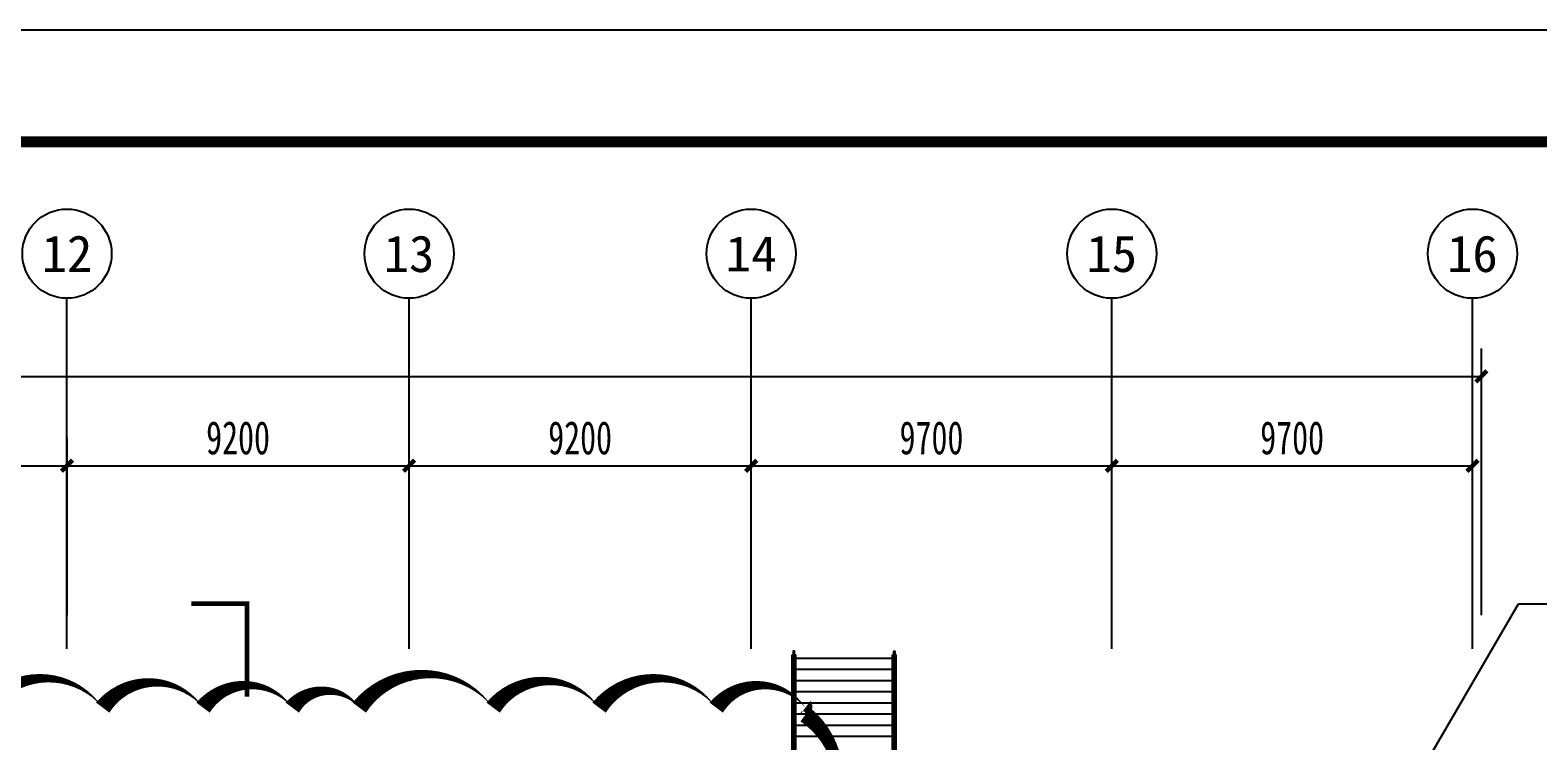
# Model space of a CAD drawing. Header units: millimetres. Extents: x -633009578 to 5705885, y -633235091 to 2571734.
# Drawn here: x 2872829 to 2913379, y 2198362 to 2217460 of the extents above; entities that cross this region are included whole.
import ezdxf
from ezdxf.enums import TextEntityAlignment as Align

# ---------------------------------------------------------------- set-up
doc = ezdxf.new("R2010")
doc.units = ezdxf.units.MM
doc.header["$LTSCALE"] = 1000
doc.header["$MEASUREMENT"] = 0
doc.layers.get('0').update_dxf_attribs({"color": 9})
for name, color, linetype in [('3T_WOOD', 21, 'Continuous'), ('A-DI-I(索引)', 21, 'Continuous'), ('A-LM-RAIL(栏杆)', 167, 'Continuous'), ('A-STAR(楼梯)', 51, 'Continuous'), ('AXIS_TEXT', 7, 'Continuous'), ('C-AXIS(轴号)', 3, 'Continuous'), ('DIM_MODI', 6, 'Continuous'), ('DIM_SYMB', 3, 'Continuous'), ('设备-箱柜', 3, 'Continuous'), ('院图签、封面151013$0$PUB_TITLE', 153, 'Continuous'), ('院图签、封面151013$0$图签文字', 4, 'Continuous')]:
    doc.layers.add(name, color=color, linetype=linetype)
doc.styles.add('_TCH_AXIS', font='simhei.ttf', dxfattribs={"bigfont": 'GBCBIG'})
doc.styles.add('_TCH_DIM_T3', font='simhei.ttf', dxfattribs={"width": 0.707, "bigfont": 'GBCBIG'})
doc.styles.add('COMPLEX', font='simhei.ttf')
doc.styles.add('院图签、封面151013$0$-宋体', font='simhei.ttf', dxfattribs={"width": 0.8})
doc.dimstyles.new('_TCH_ARCH&&300', dxfattribs={"dimtxt": 892.5, "dimasz": 300, "dimexe": 750, "dimexo": 900, "dimgap": 300, "dimtad": 1, "dimdec": 0, "dimzin": 0, "dimdsep": 46, "dimtxsty": '_TCH_DIM_T3', "dimblk": 'ARCHTICK', "dimcen": 0.09, "dimclrt": 7, "dimazin": 2, "dimtfac": 1, "dimtdec": 0, "dimtix": 1, "dimtmove": 2, "dimatfit": 3, "dimfxl": 1, "dimtolj": 1, "dimtzin": 0, "dimarcsym": 0})

# ---------------------------------------------------------------- blocks, each defined once
blk = doc.blocks.new('建筑图框_A1')
at = {"layer": '院图签、封面151013$0$PUB_TITLE'}
blk.add_lwpolyline([(0, 0), (84100, 0), (84100, 59400), (0, 59400)], close=True, dxfattribs=at)
at = {"layer": '院图签、封面151013$0$PUB_TITLE', "const_width": 100}
blk.add_lwpolyline([(2500, 1000), (83100, 1000), (83100, 58400), (2500, 58400)], close=True, dxfattribs=at)
at = {"layer": '院图签、封面151013$0$图签文字', "color": 6, "style": '院图签、封面151013$0$-宋体'}
for tag, height, width, p in [('工程主持人', 400, 0.8, (79991, 29506)), ('审定', 400, 0.8, (79991, 28706)), ('审核', 400, 0.8, (79991, 27906)), ('专业负责人', 400, 0.8, (79991, 27106)), ('校对', 400, 0.8, (79991, 26306)), ('设计', 400, 0.8, (79991, 25506)), ('方案设计人', 400, 0.8, (79991, 24707)), ('工程编号', 300, 0.7, (81000, 8700)), ('版次', 300, 0.7, (78738, 3006)), ('日期', 300, 0.7, (82038, 3000)), ('图号', 200, 0.7, (82538, 2400)), ('比例', 300, 0.7, (78738, 2200)), ('图号_X施', 300, 0.7, (81538, 2200)), ('图号_总数', 200, 0.7, (82538, 2000))]:
    blk.add_attdef(tag, text='', height=height, dxfattribs=dict(at, width=width)).set_placement(p, align=Align.MIDDLE_CENTER)
at = {"layer": '院图签、封面151013$0$图签文字', "color": 6, "style": '院图签、封面151013$0$-宋体', "width": 0.7}
for tag, p in [('建设单位_001', (80936, 7446)), ('工程名称_001', (80934, 6045)), ('图名_001', (79743, 4060))]:
    blk.add_attdef(tag, p, '', height=300, dxfattribs=at)
blk = doc.blocks.new('_ArchTick')
at = {"color": 0, "linetype": 'ByBlock', "const_width": 0.4}
blk.add_lwpolyline([(-0.5, -0.5), (0.5, 0.5)], dxfattribs=at)
blk = doc.blocks.new('*D559')
at = {"layer": 'C-AXIS(轴号)', "color": 0, "lineweight": -2, "transparency": 16777216}
for p, q in [((1121701, 1523757), (1121701, 1530927)), ((1255981, 1523757), (1255981, 1530927)), ((1121701, 1530177), (1255981, 1530177))]:
    blk.add_line(p, q, dxfattribs=at)
at = {"layer": 'Defpoints', "color": 0, "transparency": 16777216}
for p in [(1255981, 1530177), (1121701, 1522857), (1255981, 1522857)]:
    blk.add_point(p, dxfattribs=at)
at = {"layer": 'C-AXIS(轴号)', "color": 0, "linetype": 'ByBlock', "lineweight": -2, "transparency": 16777216, "xscale": 300, "yscale": 300, "zscale": 300, "rotation": 180}
blk.add_blockref('_ArchTick', (1121701, 1530177), dxfattribs=at)
at = {"layer": 'C-AXIS(轴号)', "color": 0, "linetype": 'ByBlock', "lineweight": -2, "transparency": 16777216, "xscale": 300, "yscale": 300, "zscale": 300}
blk.add_blockref('_ArchTick', (1255981, 1530177), dxfattribs=at)
at = {"layer": 'C-AXIS(轴号)', "color": 7, "transparency": 16777216, "insert": (1188841, 1530923), "char_height": 892.5, "attachment_point": 5, "style": '_TCH_DIM_T3'}
blk.add_mtext('\\A1;134280', dxfattribs=at)
blk = doc.blocks.new('*D615')
at = {"layer": 'C-AXIS(轴号)', "color": 0, "lineweight": -2, "transparency": 16777216}
for p, q in [((1208741, 1523757), (1208741, 1528527)), ((1217941, 1523757), (1217941, 1528527)), ((1208741, 1527777), (1217941, 1527777))]:
    blk.add_line(p, q, dxfattribs=at)
at = {"layer": 'Defpoints', "color": 0, "transparency": 16777216}
for p in [(1217941, 1527777), (1208741, 1522857), (1217941, 1522857)]:
    blk.add_point(p, dxfattribs=at)
at = {"layer": 'C-AXIS(轴号)', "color": 0, "linetype": 'ByBlock', "lineweight": -2, "transparency": 16777216, "xscale": 300, "yscale": 300, "zscale": 300, "rotation": 180}
blk.add_blockref('_ArchTick', (1208741, 1527777), dxfattribs=at)
at = {"layer": 'C-AXIS(轴号)', "color": 0, "linetype": 'ByBlock', "lineweight": -2, "transparency": 16777216, "xscale": 300, "yscale": 300, "zscale": 300}
blk.add_blockref('_ArchTick', (1217941, 1527777), dxfattribs=at)
at = {"layer": 'C-AXIS(轴号)', "color": 7, "transparency": 16777216, "insert": (1213341, 1528523), "char_height": 892.5, "attachment_point": 5, "style": '_TCH_DIM_T3'}
blk.add_mtext('\\A1;9200', dxfattribs=at)
blk = doc.blocks.new('*D616')
at = {"layer": 'C-AXIS(轴号)', "color": 0, "lineweight": -2, "transparency": 16777216}
for p, q in [((1217941, 1523757), (1217941, 1528527)), ((1227141, 1523757), (1227141, 1528527)), ((1217941, 1527777), (1227141, 1527777))]:
    blk.add_line(p, q, dxfattribs=at)
at = {"layer": 'Defpoints', "color": 0, "transparency": 16777216}
for p in [(1227141, 1527777), (1217941, 1522857), (1227141, 1522857)]:
    blk.add_point(p, dxfattribs=at)
at = {"layer": 'C-AXIS(轴号)', "color": 0, "linetype": 'ByBlock', "lineweight": -2, "transparency": 16777216, "xscale": 300, "yscale": 300, "zscale": 300, "rotation": 180}
blk.add_blockref('_ArchTick', (1217941, 1527777), dxfattribs=at)
at = {"layer": 'C-AXIS(轴号)', "color": 0, "linetype": 'ByBlock', "lineweight": -2, "transparency": 16777216, "xscale": 300, "yscale": 300, "zscale": 300}
blk.add_blockref('_ArchTick', (1227141, 1527777), dxfattribs=at)
at = {"layer": 'C-AXIS(轴号)', "color": 7, "transparency": 16777216, "insert": (1222541, 1528523), "char_height": 892.5, "attachment_point": 5, "style": '_TCH_DIM_T3'}
blk.add_mtext('\\A1;9200', dxfattribs=at)
blk = doc.blocks.new('*D617')
at = {"layer": 'C-AXIS(轴号)', "color": 0, "lineweight": -2, "transparency": 16777216}
for p, q in [((1227141, 1523757), (1227141, 1528527)), ((1236341, 1523757), (1236341, 1528527)), ((1227141, 1527777), (1236341, 1527777))]:
    blk.add_line(p, q, dxfattribs=at)
at = {"layer": 'Defpoints', "color": 0, "transparency": 16777216}
for p in [(1236341, 1527777), (1227141, 1522857), (1236341, 1522857)]:
    blk.add_point(p, dxfattribs=at)
at = {"layer": 'C-AXIS(轴号)', "color": 0, "linetype": 'ByBlock', "lineweight": -2, "transparency": 16777216, "xscale": 300, "yscale": 300, "zscale": 300, "rotation": 180}
blk.add_blockref('_ArchTick', (1227141, 1527777), dxfattribs=at)
at = {"layer": 'C-AXIS(轴号)', "color": 0, "linetype": 'ByBlock', "lineweight": -2, "transparency": 16777216, "xscale": 300, "yscale": 300, "zscale": 300}
blk.add_blockref('_ArchTick', (1236341, 1527777), dxfattribs=at)
at = {"layer": 'C-AXIS(轴号)', "color": 7, "transparency": 16777216, "insert": (1231741, 1528523), "char_height": 892.5, "attachment_point": 5, "style": '_TCH_DIM_T3'}
blk.add_mtext('\\A1;9200', dxfattribs=at)
blk = doc.blocks.new('*D618')
at = {"layer": 'C-AXIS(轴号)', "color": 0, "lineweight": -2, "transparency": 16777216}
for p, q in [((1236341, 1523757), (1236341, 1528527)), ((1246041, 1523757), (1246041, 1528527)), ((1236341, 1527777), (1246041, 1527777))]:
    blk.add_line(p, q, dxfattribs=at)
at = {"layer": 'Defpoints', "color": 0, "transparency": 16777216}
for p in [(1246041, 1527777), (1236341, 1522857), (1246041, 1522857)]:
    blk.add_point(p, dxfattribs=at)
at = {"layer": 'C-AXIS(轴号)', "color": 0, "linetype": 'ByBlock', "lineweight": -2, "transparency": 16777216, "xscale": 300, "yscale": 300, "zscale": 300, "rotation": 180}
blk.add_blockref('_ArchTick', (1236341, 1527777), dxfattribs=at)
at = {"layer": 'C-AXIS(轴号)', "color": 0, "linetype": 'ByBlock', "lineweight": -2, "transparency": 16777216, "xscale": 300, "yscale": 300, "zscale": 300}
blk.add_blockref('_ArchTick', (1246041, 1527777), dxfattribs=at)
at = {"layer": 'C-AXIS(轴号)', "color": 7, "transparency": 16777216, "insert": (1241191, 1528523), "char_height": 892.5, "attachment_point": 5, "style": '_TCH_DIM_T3'}
blk.add_mtext('\\A1;9700', dxfattribs=at)
blk = doc.blocks.new('*D619')
at = {"layer": 'C-AXIS(轴号)', "color": 0, "lineweight": -2, "transparency": 16777216}
for p, q in [((1246041, 1523757), (1246041, 1528527)), ((1255741, 1523757), (1255741, 1528527)), ((1246041, 1527777), (1255741, 1527777))]:
    blk.add_line(p, q, dxfattribs=at)
at = {"layer": 'Defpoints', "color": 0, "transparency": 16777216}
for p in [(1255741, 1527777), (1246041, 1522857), (1255741, 1522857)]:
    blk.add_point(p, dxfattribs=at)
at = {"layer": 'C-AXIS(轴号)', "color": 0, "linetype": 'ByBlock', "lineweight": -2, "transparency": 16777216, "xscale": 300, "yscale": 300, "zscale": 300, "rotation": 180}
blk.add_blockref('_ArchTick', (1246041, 1527777), dxfattribs=at)
at = {"layer": 'C-AXIS(轴号)', "color": 0, "linetype": 'ByBlock', "lineweight": -2, "transparency": 16777216, "xscale": 300, "yscale": 300, "zscale": 300}
blk.add_blockref('_ArchTick', (1255741, 1527777), dxfattribs=at)
at = {"layer": 'C-AXIS(轴号)', "color": 7, "transparency": 16777216, "insert": (1250891, 1528523), "char_height": 892.5, "attachment_point": 5, "style": '_TCH_DIM_T3'}
blk.add_mtext('\\A1;9700', dxfattribs=at)
blk = doc.blocks.new('_AXISO')
blk.add_circle((0, 0), 0.5)
at = {"layer": 'AXIS_TEXT', "style": 'COMPLEX', "width": 1.041667}
blk.add_attdef('A', text='', height=0.56, dxfattribs=at).set_placement((-0.25, -0.28), (0.25, -0.28), align=Align.FIT)
blk = doc.blocks.new('9-29-1')
at = {"layer": 'A-DI-I(索引)'}
for p, q in [((1254545.7, 1519890.2), (1256982.9, 1524068.9)), ((1256982.9, 1524068.9), (1268065.8, 1524068.9))]:
    blk.add_line(p, q, dxfattribs=at)
at = {"layer": 'A-LM-RAIL(栏杆)'}
for points in [[(1237505.7, 1518097.1), (1237505.7, 1522797.1), (1237475.7, 1522797.1), (1237475.7, 1518097.1)], [(1240175.7, 1518097.1), (1240175.7, 1522797.1), (1240205.7, 1522797.1), (1240205.7, 1518097.1)]]:
    blk.add_lwpolyline(points, dxfattribs=at)
at = {"layer": 'A-STAR(楼梯)'}
for points in [[(1237440.7, 1518097.1), (1237440.7, 1522697.1)], [(1237440.7, 1522697.1), (1237540.7, 1522697.1)], [(1237540.7, 1518097.1), (1237540.7, 1522697.1)], [(1240140.7, 1518097.1), (1240140.7, 1522697.1)], [(1240240.7, 1522697.1), (1240140.7, 1522697.1)], [(1240240.7, 1518097.1), (1240240.7, 1522697.1)], [(1240240.7, 1522597.1), (1237440.7, 1522597.1)], [(1240240.7, 1522297.1), (1237440.7, 1522297.1)], [(1240240.7, 1521997.1), (1237440.7, 1521997.1)], [(1240240.7, 1521697.1), (1237440.7, 1521697.1)], [(1240240.7, 1521397.1), (1237440.7, 1521397.1)], [(1240240.7, 1521097.1), (1237440.7, 1521097.1)], [(1240240.7, 1520797.1), (1237440.7, 1520797.1)], [(1240240.7, 1520497.1), (1237440.7, 1520497.1)]]:
    blk.add_lwpolyline(points, dxfattribs=at)
at = {"layer": 'C-AXIS(轴号)'}
for p, q in [((1217940.6, 1522857.1), (1217940.6, 1532276.6)), ((1227140.6, 1522857.1), (1227140.6, 1532276.6)), ((1236340.6, 1522857.1), (1236340.6, 1532276.6)), ((1246040.6, 1522857.1), (1246040.6, 1532276.6)), ((1255740.6, 1522857.1), (1255740.6, 1532276.6))]:
    blk.add_line(p, q, dxfattribs=at)
at = {"layer": 'DIM_MODI'}
blk.add_lwpolyline([(1237801.4, 1517485.8, 0, 450, 0.5), (1237801.4, 1521085.8, 0, 450, 0.5), (1237801.4, 1521276.4, 0, 450, 0.5), (1235401.4, 1521276.4, 0, 450, 0.5), (1232251.4, 1521276.4, 0, 450, 0.5), (1229401.4, 1521276.4, 0, 450, 0.5), (1225801.4, 1521276.4, 0, 450, 0.5), (1224001.4, 1521276.4, 0, 450, 0.5), (1221601.4, 1521276.4, 0, 450, 0.5), (1218901.4, 1521276.4, 0, 450, 0.5), (1215751.4, 1521276.4, 0, 450, 0.5)], format="xyseb", dxfattribs=at)
at = {"layer": 'DIM_SYMB', "const_width": 125}
blk.add_lwpolyline([(1222785.1, 1521572.8), (1222785.1, 1524072.8), (1221285.1, 1524072.8)], dxfattribs=at)
at = {"layer": 'C-AXIS(轴号)'}
ref = blk.add_blockref('_AXISO', (1217940.6, 1533476.6), dxfattribs=dict(at, xscale=2400, yscale=2400, zscale=2400))
ref.add_attrib('A', '12', dxfattribs={"layer": 'AXIS_TEXT', "height": 985.34, "style": '_TCH_AXIS'}).set_placement((1217260.2, 1532983.9), (1218620.9, 1532983.9), align=Align.FIT)
ref = blk.add_blockref('_AXISO', (1227140.6, 1533476.6), dxfattribs=dict(at, xscale=2400, yscale=2400, zscale=2400))
ref.add_attrib('A', '13', dxfattribs={"layer": 'AXIS_TEXT', "height": 985.34, "style": '_TCH_AXIS'}).set_placement((1226460.2, 1532983.9), (1227820.9, 1532983.9), align=Align.FIT)
ref = blk.add_blockref('_AXISO', (1236340.6, 1533476.6), dxfattribs=dict(at, xscale=2400, yscale=2400, zscale=2400))
ref.add_attrib('A', '14', dxfattribs={"layer": 'AXIS_TEXT', "height": 942.22, "style": '_TCH_AXIS'}).set_placement((1235645.1, 1533005.5), (1237036, 1533005.5), align=Align.FIT)
ref = blk.add_blockref('_AXISO', (1246040.6, 1533476.6), dxfattribs=dict(at, xscale=2400, yscale=2400, zscale=2400))
ref.add_attrib('A', '15', dxfattribs={"layer": 'AXIS_TEXT', "height": 985.34, "style": '_TCH_AXIS'}).set_placement((1245360.2, 1532983.9), (1246720.9, 1532983.9), align=Align.FIT)
ref = blk.add_blockref('_AXISO', (1255740.6, 1533476.6), dxfattribs=dict(at, xscale=2400, yscale=2400, zscale=2400))
ref.add_attrib('A', '16', dxfattribs={"layer": 'AXIS_TEXT', "height": 985.34, "style": '_TCH_AXIS'}).set_placement((1255060.2, 1532983.9), (1256420.9, 1532983.9), align=Align.FIT)
for p1, p2, distance, picture, middle in [((1121700.6, 1522857.1), (1255980.6, 1522857.1), 7319.5, '*D559', (1188840.6, 1530922.8)), ((1208740.6, 1522857.1), (1217940.6, 1522857.1), 4919.5, '*D615', (1213340.6, 1528522.8)), ((1217940.6, 1522857.1), (1227140.6, 1522857.1), 4919.5, '*D616', (1222540.6, 1528522.8)), ((1227140.6, 1522857.1), (1236340.6, 1522857.1), 4919.5, '*D617', (1231740.6, 1528522.8)), ((1236340.6, 1522857.1), (1246040.6, 1522857.1), 4919.5, '*D618', (1241190.6, 1528522.8)), ((1246040.6, 1522857.1), (1255740.6, 1522857.1), 4919.5, '*D619', (1250890.6, 1528522.8))]:
    dim = blk.add_aligned_dim(p1=p1, p2=p2, distance=distance, dimstyle='_TCH_ARCH&&300', dxfattribs=at)
    dim.commit()
    dim.dimension.update_dxf_attribs({"geometry": picture, "text_midpoint": middle})

msp = doc.modelspace()

# ---------------------------------------------------------------- block references
at = {"layer": '3T_WOOD'}
msp.add_blockref('9-29-1', (1655879.4, 677977.5), dxfattribs=at)
at = {"layer": '设备-箱柜', "xscale": 3, "yscale": 3}
msp.add_blockref('建筑图框_A1', (2725055.4, 2039260.2, 0), dxfattribs=at)

doc.saveas('drawing.dxf')
